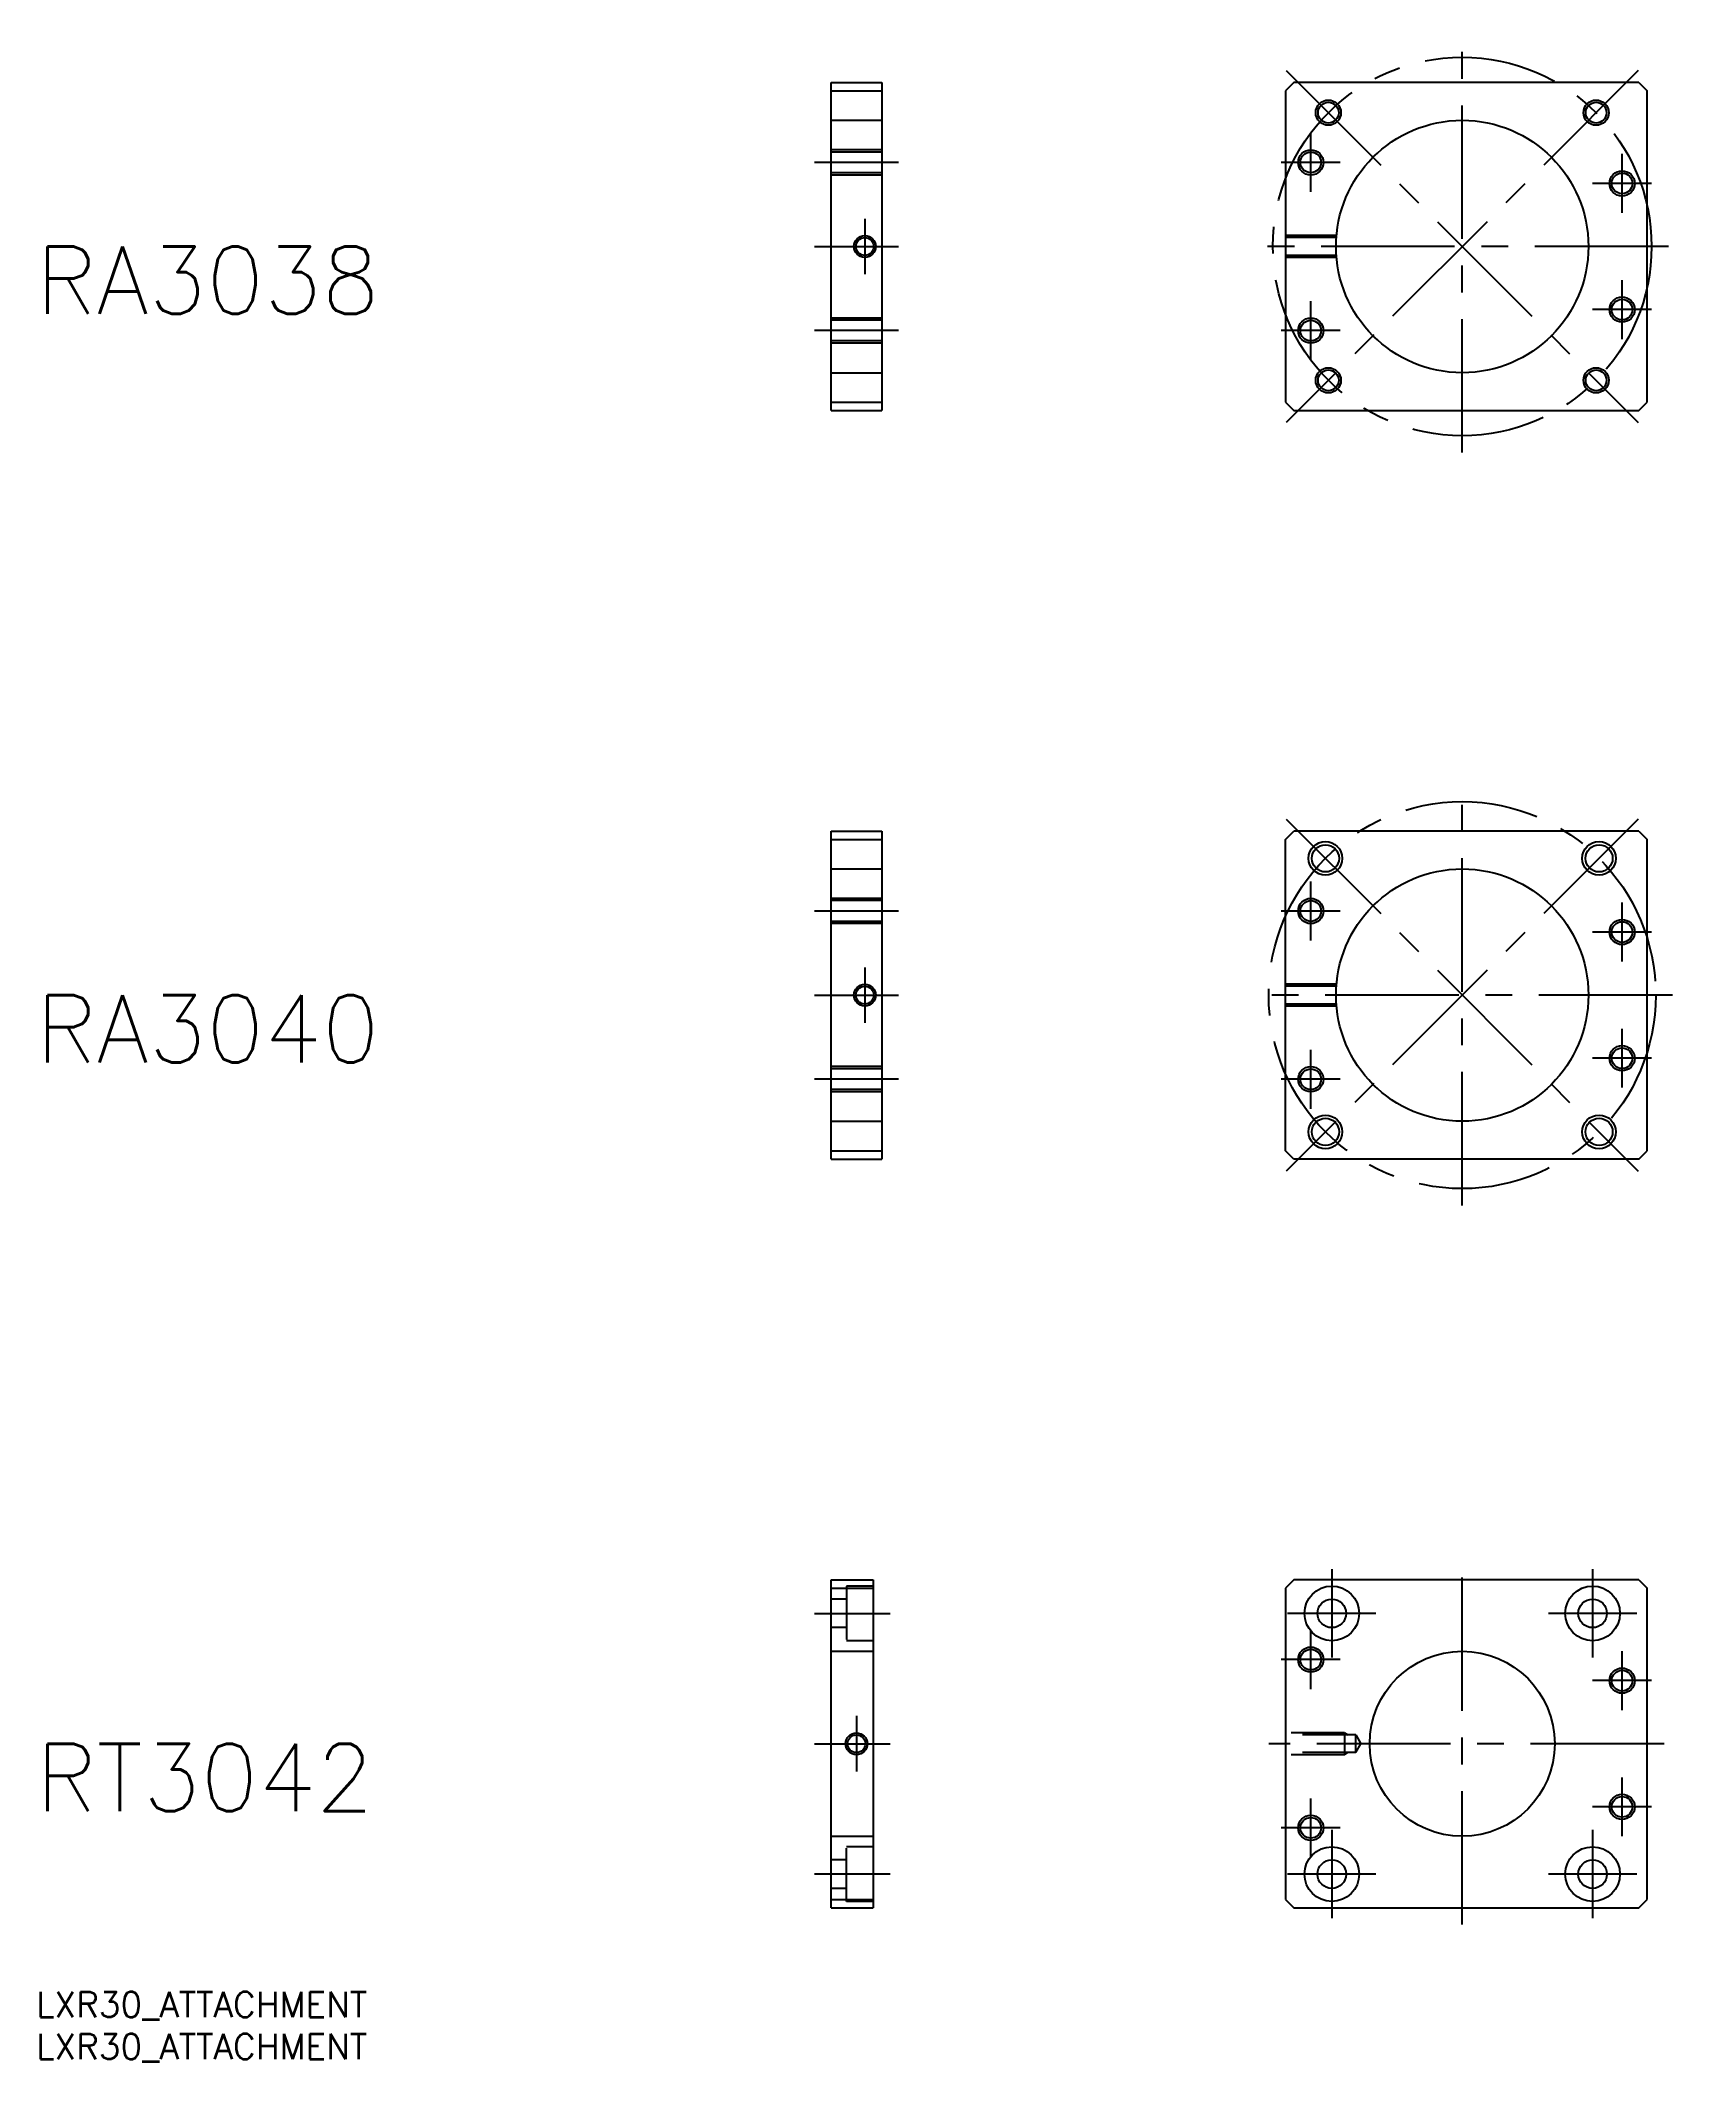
# Model space of a CAD drawing. Extents: x 1 to 195, y -8 to 232.
import ezdxf

# ---------------------------------------------------------------- set-up
doc = ezdxf.new("R2010")
doc.units = 0
doc.header["$LTSCALE"] = 0.5
doc.linetypes.add('CENTER', pattern=[50.8, 31.75, -6.35, 6.35, -6.35])
doc.linetypes.add('DASHED', pattern=[19.05, 12.7, -6.35])
for name, color, linetype in [('MSM_CENTER', 1, 'CENTER'), ('MSM_CONTINUOUS', 7, 'CONTINUOUS'), ('MSM_DASHED', 4, 'DASHED'), ('MSM_NARROW', 5, 'CONTINUOUS'), ('MSM_PART_NUMBER', 7, 'CONTINUOUS')]:
    doc.layers.add(name, color=color, linetype=linetype)
doc.styles.get("Standard").update_dxf_attribs({"font": 'txt.shx', "height": 3, "bigfont": 'bigfont.shx'})

# ---------------------------------------------------------------- blocks, each defined once
blk = doc.blocks.new('*U3')
at = {"layer": 'MSM_PART_NUMBER'}
blk.add_text('RA3038', height=8, dxfattribs=at).set_placement((0, 199.5))
blk = doc.blocks.new('*U4')
at = {"layer": 'MSM_PART_NUMBER'}
blk.add_text('RT3042', height=8, dxfattribs=at).set_placement((0, 21.5))
blk = doc.blocks.new('*U5')
at = {"layer": 'MSM_PART_NUMBER'}
blk.add_text('RA3040', height=8, dxfattribs=at).set_placement((0, 110.5))

msp = doc.modelspace()

# ---------------------------------------------------------------- linework, layer by layer
at = {"layer": 'MSM_CENTER'}
for p, q in [((169.5, 183), (169.5, 232)), ((148.59, 228.41), (190.41, 186.59)), ((190.41, 228.41), (148.59, 186.59)), ((151.5, 214), (151.5, 221)), ((102.5, 217.5), (92.5, 217.5)), ((155, 217.5), (148, 217.5)), ((188.5, 211.5), (188.5, 218.5)), ((192, 215), (185, 215)), ((98.5, 210.8), (98.5, 204.2)), ((92.5, 207.5), (102.5, 207.5)), ((194, 207.5), (145, 207.5)), ((188.5, 196.5), (188.5, 203.5)), ((151.5, 194), (151.5, 201)), ((192, 200), (185, 200)), ((102.5, 197.5), (92.5, 197.5)), ((155, 197.5), (148, 197.5)), ((169.5, 93.5), (169.5, 143.5)), ((190.41, 139.41), (148.59, 97.59)), ((148.59, 139.41), (190.41, 97.59)), ((151.5, 125), (151.5, 132)), ((102.5, 128.5), (92.5, 128.5)), ((155, 128.5), (148, 128.5)), ((188.5, 122.5), (188.5, 129.5)), ((192, 126), (185, 126)), ((98.5, 121.8), (98.5, 115.2)), ((92.5, 118.5), (102.5, 118.5)), ((194.5, 118.5), (144.5, 118.5)), ((188.5, 107.5), (188.5, 114.5)), ((151.5, 105), (151.5, 112)), ((192, 111), (185, 111)), ((102.5, 108.5), (92.5, 108.5)), ((155, 108.5), (148, 108.5)), ((169.5, 8), (169.5, 51)), ((154, 50.25), (154, 39.75)), ((185, 50.25), (185, 39.75)), ((92.5, 45), (101.5, 45)), ((159.25, 45), (148.75, 45)), ((190.25, 45), (179.75, 45)), ((151.5, 36), (151.5, 43)), ((155, 39.5), (148, 39.5)), ((188.5, 33.5), (188.5, 40.5)), ((192, 37), (185, 37)), ((97.5, 32.8), (97.5, 26.2)), ((92.5, 29.5), (101.5, 29.5)), ((193.5, 29.5), (146.5, 29.5)), ((188.5, 18.5), (188.5, 25.5)), ((151.5, 16), (151.5, 23)), ((192, 22), (185, 22)), ((155, 19.5), (148, 19.5)), ((154, 19.25), (154, 8.75)), ((185, 19.25), (185, 8.75)), ((101.5, 14), (92.5, 14)), ((159.25, 14), (148.75, 14)), ((190.25, 14), (179.75, 14))]:
    msp.add_line(p, q, dxfattribs=at)
for centre, radius in [((169.5, 207.5), 22.5), ((169.5, 118.5), 23)]:
    msp.add_circle(centre, radius, dxfattribs=at)
at = {"layer": 'MSM_CONTINUOUS'}
for p, q in [((94.5, 227), (100.5, 227)), ((94.5, 188), (94.5, 227)), ((94.5, 226), (100.5, 226)), ((100.5, 227), (100.5, 188)), ((149.5, 227), (148.5, 226)), ((148.5, 226), (148.5, 189)), ((190.5, 227), (149.5, 227)), ((190.5, 227), (191.5, 226)), ((191.5, 189), (191.5, 226)), ((94.5, 189), (100.5, 189)), ((94.5, 188), (100.5, 188)), ((148.5, 189), (149.5, 188)), ((149.5, 188), (190.5, 188)), ((190.5, 188), (191.5, 189)), ((94.5, 138), (100.5, 138)), ((94.5, 99), (94.5, 138)), ((94.5, 137), (100.5, 137)), ((100.5, 138), (100.5, 99)), ((148.5, 137), (149.5, 138)), ((148.5, 100), (148.5, 137)), ((190.5, 138), (149.5, 138)), ((190.5, 138), (191.5, 137)), ((191.5, 100), (191.5, 137)), ((94.5, 100), (100.5, 100)), ((94.5, 99), (100.5, 99)), ((149.5, 99), (148.5, 100)), ((190.5, 99), (149.5, 99)), ((190.5, 99), (191.5, 100)), ((94.5, 49), (99.5, 49)), ((94.5, 10), (94.5, 49)), ((99.5, 49), (99.5, 10)), ((149.5, 49), (148.5, 48)), ((190.5, 49), (149.5, 49)), ((190.5, 49), (191.5, 48)), ((94.5, 48), (99.5, 48)), ((148.5, 48), (148.5, 11)), ((191.5, 11), (191.5, 48)), ((94.5, 11), (99.5, 11)), ((94.5, 10), (99.5, 10)), ((148.5, 11), (149.5, 10)), ((149.5, 10), (190.5, 10)), ((190.5, 10), (191.5, 11))]:
    msp.add_line(p, q, dxfattribs=at)
for centre, radius in [((153.59, 223.41), 1.23), ((185.41, 223.41), 1.23), ((169.5, 207.5), 15), ((151.5, 217.5), 1.23), ((188.5, 215), 1.23), ((98.5, 207.5), 1.06), ((188.5, 200), 1.23), ((151.5, 197.5), 1.23), ((153.59, 191.59), 1.23), ((185.41, 191.59), 1.23), ((153.24, 134.76), 1.62), ((185.76, 134.76), 1.62), ((169.5, 118.5), 15), ((151.5, 128.5), 1.23), ((188.5, 126), 1.23), ((98.5, 118.5), 1.06), ((188.5, 111), 1.23), ((151.5, 108.5), 1.23), ((153.24, 102.24), 1.62), ((185.76, 102.24), 1.62), ((154, 45), 3.25), ((185, 45), 3.25), ((154, 45), 1.7), ((185, 45), 1.7), ((151.5, 39.5), 1.23), ((169.5, 29.5), 11), ((188.5, 37), 1.23), ((97.5, 29.5), 1.06), ((188.5, 22), 1.23), ((151.5, 19.5), 1.23), ((154, 14), 3.25), ((185, 14), 3.25), ((154, 14), 1.7), ((185, 14), 1.7)]:
    msp.add_circle(centre, radius, dxfattribs=at)
at = {"layer": 'MSM_DASHED'}
for p, q in [((94.5, 222.5), (100.5, 222.5)), ((100.5, 219), (94.5, 219)), ((100.5, 218.73), (94.5, 218.73)), ((100.5, 216.27), (94.5, 216.27)), ((100.5, 216), (94.5, 216)), ((154.5, 208.8), (148.5, 208.8)), ((154.48, 208.56), (148.5, 208.56)), ((154.48, 206.44), (148.5, 206.44)), ((154.5, 206.2), (148.5, 206.2)), ((100.5, 199), (94.5, 199)), ((100.5, 198.73), (94.5, 198.73)), ((100.5, 196.27), (94.5, 196.27)), ((100.5, 196), (94.5, 196)), ((94.5, 192.5), (100.5, 192.5)), ((94.5, 133.5), (100.5, 133.5)), ((100.5, 130), (94.5, 130)), ((100.5, 129.73), (94.5, 129.73)), ((100.5, 127.27), (94.5, 127.27)), ((100.5, 127), (94.5, 127)), ((154.56, 119.8), (148.5, 119.8)), ((154.54, 119.56), (148.5, 119.56)), ((154.54, 117.44), (148.5, 117.44)), ((154.56, 117.2), (148.5, 117.2)), ((100.5, 110), (94.5, 110)), ((100.5, 109.73), (94.5, 109.73)), ((100.5, 107.27), (94.5, 107.27)), ((100.5, 107), (94.5, 107)), ((94.5, 103.5), (100.5, 103.5)), ((96.3, 48.25), (96.3, 41.75)), ((99.5, 48.25), (96.3, 48.25)), ((96.3, 46.7), (94.5, 46.7)), ((96.3, 43.3), (94.5, 43.3)), ((99.5, 41.75), (96.3, 41.75)), ((94.5, 40.5), (99.5, 40.5)), ((155.5, 30.8), (148.5, 30.8)), ((156.85, 30.56), (148.5, 30.56)), ((155.5, 30.8), (155.5, 28.2)), ((155.5, 30.8), (155.92, 30.56)), ((156.85, 28.44), (156.85, 30.56)), ((156.85, 30.56), (157.46, 29.5)), ((156.85, 28.44), (157.46, 29.5)), ((156.85, 28.44), (148.5, 28.44)), ((155.5, 28.2), (148.5, 28.2)), ((155.5, 28.2), (155.92, 28.44)), ((94.5, 18.5), (99.5, 18.5)), ((99.5, 17.25), (96.3, 17.25)), ((96.3, 10.75), (96.3, 17.25)), ((96.3, 15.7), (94.5, 15.7)), ((96.3, 12.3), (94.5, 12.3)), ((99.5, 10.75), (96.3, 10.75))]:
    msp.add_line(p, q, dxfattribs=at)
at = {"layer": 'MSM_NARROW'}
for centre, radius in [((153.59, 223.41), 1.5), ((185.41, 223.41), 1.5), ((151.5, 217.5), 1.5), ((188.5, 215), 1.5), ((98.5, 207.5), 1.3), ((188.5, 200), 1.5), ((151.5, 197.5), 1.5), ((153.59, 191.59), 1.5), ((185.41, 191.59), 1.5), ((153.24, 134.76), 2), ((185.76, 134.76), 2), ((151.5, 128.5), 1.5), ((188.5, 126), 1.5), ((98.5, 118.5), 1.3), ((188.5, 111), 1.5), ((151.5, 108.5), 1.5), ((153.24, 102.24), 2), ((185.76, 102.24), 2), ((151.5, 39.5), 1.5), ((188.5, 37), 1.5), ((97.5, 29.5), 1.3), ((188.5, 22), 1.5), ((151.5, 19.5), 1.5)]:
    msp.add_circle(centre, radius, dxfattribs=at)

# ---------------------------------------------------------------- block references
at = {"layer": 'MSM_CONTINUOUS'}
for name in ['*U3', '*U5', '*U4']:
    msp.add_blockref(name, (0, 0), dxfattribs=at)

# ---------------------------------------------------------------- texts
at = {"layer": 'MSM_PART_NUMBER'}
for p in [(0, -3), (0, -8)]:
    msp.add_text('LXR30_ATTACHMENT', height=3, dxfattribs=at).set_placement(p)

doc.saveas('drawing.dxf')
